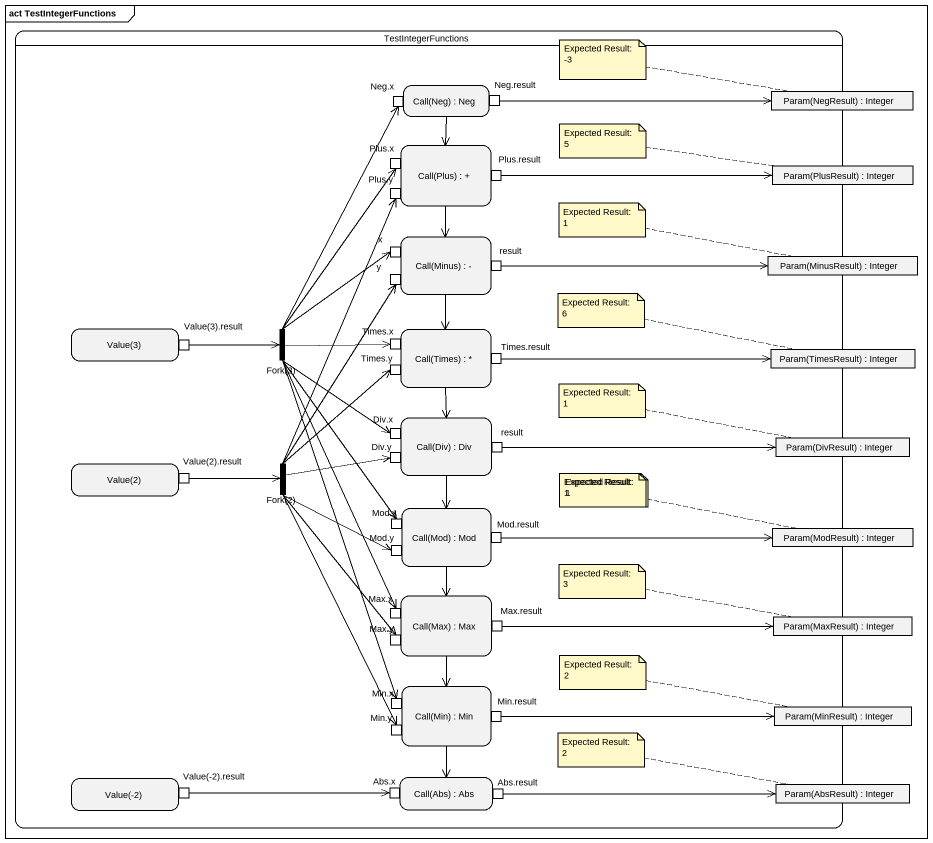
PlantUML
@startuml
mainframe act TestIntegerFunctions
hide empty description
state TestIntegerFunctions {
  state "Call(Neg) : Neg" as Call_Neg {
    state "Neg.x" as Neg_x <<inputPin>>
    state "Neg.result" as Neg_result <<outputPin>>
  }
  state "Param(NegResult) : Integer" as Param_NegResult <<object>>
  state "Call(Plus) : +" as Call_Plus {
    state "Plus.x" as Plus_x <<inputPin>>
    state "Plus.y" as Plus_y <<inputPin>>
    state "Plus.result" as Plus_result <<outputPin>>
  }
  state "Param(PlusResult) : Integer" as Param_PlusResult <<object>>
  state "Call(Minus) : -" as Call_Minus {
    state "x" as x_ <<inputPin>>
    state y <<inputPin>>
    state result <<outputPin>>
  }
  state "Param(MinusResult) : Integer" as Param_MinusResult <<object>>
  state "Value(3)" as Value_3 {
    state "Value(3).result" as Value_3_result <<outputPin>>
  }
  state "Fork(3)" as Fork_3 <<fork>>
  state "Call(Times) : *" as Call_Times {
    state "Times.x" as Times_x <<inputPin>>
    state "Times.result" as Times_result <<outputPin>>
    state "Times.y" as Times_y <<inputPin>>
  }
  state "Param(TimesResult) : Integer" as Param_TimesResult <<object>>
  state "Call(Div) : Div" as Call_Div {
    state "Div.x" as Div_x <<inputPin>>
    state "Div.y" as Div_y <<inputPin>>
    state "result" as result_2 <<outputPin>>
  }
  state "Value(2)" as Value_2 {
    state "Value(2).result" as Value_2_result <<outputPin>>
  }
  state "Fork(2)" as Fork_2 <<fork>>
  state "Param(DivResult) : Integer" as Param_DivResult <<object>>
  state "Call(Mod) : Mod" as Call_Mod {
    state "Mod.x" as Mod_x <<inputPin>>
    state "Mod.y" as Mod_y <<inputPin>>
    state "Mod.result" as Mod_result <<outputPin>>
  }
  state "Param(ModResult) : Integer" as Param_ModResult <<object>>
  state "Call(Max) : Max" as Call_Max {
    state "Max.x" as Max_x <<inputPin>>
    state "Max.result" as Max_result <<outputPin>>
    state "Max.y" as Max_y <<inputPin>>
  }
  state "Param(MaxResult) : Integer" as Param_MaxResult <<object>>
  state "Call(Min) : Min" as Call_Min {
    state "Min.x" as Min_x <<inputPin>>
    state "Min.y" as Min_y <<inputPin>>
    state "Min.result" as Min_result <<outputPin>>
  }
  state "Param(MinResult) : Integer" as Param_MinResult <<object>>
  state "Value(-2)" as Value_2_2 {
    state "Value(-2).result" as Value_2_result_2 <<outputPin>>
  }
  state "Call(Abs) : Abs" as Call_Abs {
    state "Abs.x" as Abs_x <<inputPin>>
    state "Abs.result" as Abs_result <<outputPin>>
  }
  state "Param(AbsResult) : Integer" as Param_AbsResult <<object>>
}
Call_Neg --> Call_Plus
Neg_result -right-> Param_NegResult
Call_Plus --> Call_Minus
Plus_result -right-> Param_PlusResult
Call_Minus --> Call_Times
result -right-> Param_MinusResult
Value_3_result -right-> Fork_3
Fork_3 -up-> Neg_x
Fork_3 -up-> Plus_x
Fork_3 -up-> x_
Fork_3 -right-> Times_x
Fork_3 --> Div_x
Fork_3 --> Mod_x
Fork_3 --> Max_x
Fork_3 --> Min_x
Call_Times --> Call_Div
Times_result -right-> Param_TimesResult
Call_Div --> Call_Mod
Fork_2 -up-> Plus_y
Fork_2 -up-> y
Fork_2 -up-> Times_y
Fork_2 -right-> Div_y
Fork_2 --> Mod_y
Fork_2 --> Max_y
Fork_2 --> Min_y
result_2 -right-> Param_DivResult
Value_2_result -right-> Fork_2
Call_Mod --> Call_Max
Mod_result -right-> Param_ModResult
Call_Max --> Call_Min
Max_result -right-> Param_MaxResult
Call_Min --> Call_Abs
Min_result -right-> Param_MinResult
Value_2_result_2 -right-> Abs_x
Abs_result -right-> Param_AbsResult
note left of Param_NegResult : Expected Result: -3
note left of Param_PlusResult : Expected Result: 5
note left of Param_MinusResult : Expected Result: 1
note left of Param_TimesResult : Expected Result: 6
note left of Param_DivResult : Expected Result: 1
note as N6
  Expected Result: 1
end note
note left of Param_ModResult : Expected Result: 1
note left of Param_MaxResult : Expected Result: 3
note left of Param_MinResult : Expected Result: 2
note left of Param_AbsResult : Expected Result: 2
@enduml
